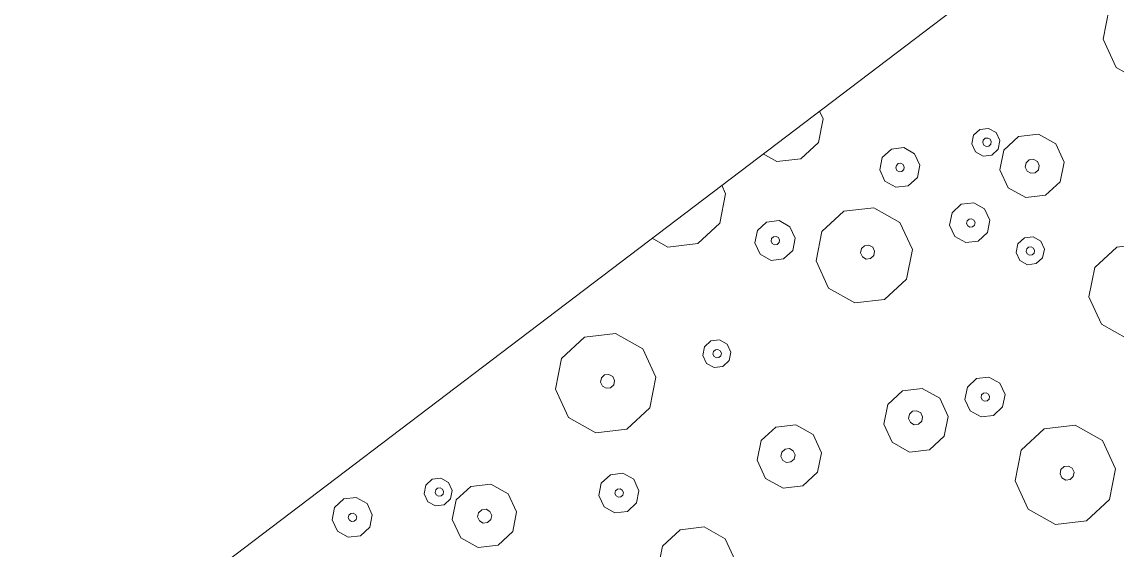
# Model space of a CAD drawing. Header units: metres. Extents: x -2858 to 512, y -1995 to 1252.
# Drawn here: x -950.436 to -946.104, y -911.664 to -909.575 of the extents above; entities that cross this region are included whole.
import ezdxf

# ---------------------------------------------------------------- set-up
doc = ezdxf.new("R2010")
doc.units = ezdxf.units.M
doc.layers.add('Calque commun', color=7, linetype='Continuous')

# ---------------------------------------------------------------- blocks, each defined once
blk = doc.blocks.new('pattern')
at = {"layer": 'Calque commun', "color": 54, "linetype": 'Continuous', "lineweight": 9}
for p, q in [((102.2353, 102.7216), (102.3418, 102.7845)), ((102.3418, 102.7845), (102.4648, 102.7728)), ((102.4648, 102.7728), (102.5575, 102.6909)), ((102.1862, 102.6082), (102.2353, 102.7216)), ((102.5575, 102.6909), (102.5844, 102.5703)), ((102.2131, 102.4876), (102.1862, 102.6082)), ((102.3474, 102.5925), (102.3543, 102.6084)), ((102.3543, 102.6084), (102.3692, 102.6172)), ((102.3692, 102.6172), (102.3864, 102.6155)), ((102.3864, 102.6155), (102.3994, 102.6041)), ((102.3994, 102.6041), (102.4031, 102.5872)), ((102.3512, 102.5756), (102.3474, 102.5925)), ((102.3641, 102.5642), (102.3512, 102.5756)), ((102.3813, 102.5625), (102.3641, 102.5642)), ((102.3962, 102.5713), (102.3813, 102.5625)), ((102.4031, 102.5872), (102.3962, 102.5713)), ((102.5844, 102.5703), (102.5352, 102.4569)), ((102.3057, 102.4058), (102.2131, 102.4876)), ((102.5352, 102.4569), (102.4288, 102.3941)), ((101.8201, 102.4135), (101.8459, 102.2977)), ((102.4288, 102.3941), (102.3057, 102.4058)), ((101.8459, 102.2977), (101.7987, 102.1888)), ((101.5784, 102.1398), (101.4895, 102.2183)), ((102.3077, 102.2001), (102.3503, 102.2252)), ((102.3503, 102.2252), (102.3995, 102.2205)), ((102.3995, 102.2205), (102.4366, 102.1878)), ((101.7987, 102.1888), (101.6965, 102.1285)), ((102.2881, 102.1547), (102.3077, 102.2001)), ((102.3544, 102.1591), (102.3633, 102.1644)), ((102.3633, 102.1644), (102.3737, 102.1634)), ((102.3737, 102.1634), (102.3815, 102.1565)), ((102.4366, 102.1878), (102.4473, 102.1395)), ((101.6965, 102.1285), (101.5784, 102.1398)), ((102.2988, 102.1065), (102.2881, 102.1547)), ((102.3503, 102.1496), (102.3544, 102.1591)), ((102.3525, 102.1395), (102.3503, 102.1496)), ((102.3603, 102.1326), (102.3525, 102.1395)), ((102.3706, 102.1316), (102.3603, 102.1326)), ((102.3796, 102.1369), (102.3706, 102.1316)), ((102.3837, 102.1464), (102.3796, 102.1369)), ((102.3815, 102.1565), (102.3837, 102.1464)), ((102.4473, 102.1395), (102.4277, 102.0942)), ((102.5228, 102.0897), (102.5909, 102.1299)), ((102.5909, 102.1299), (102.6697, 102.1224)), ((102.6697, 102.1224), (102.729, 102.0701)), ((102.3359, 102.0737), (102.2988, 102.1065)), ((102.4277, 102.0942), (102.3851, 102.069)), ((102.4913, 102.0171), (102.5228, 102.0897)), ((102.3851, 102.069), (102.3359, 102.0737)), ((102.729, 102.0701), (102.7462, 101.9929)), ((102.5085, 101.9399), (102.4913, 102.0171)), ((102.5843, 101.9998), (102.5912, 102.0156)), ((102.5881, 101.9829), (102.5843, 101.9998)), ((102.5912, 102.0156), (102.6061, 102.0244)), ((102.6061, 102.0244), (102.6233, 102.0228)), ((102.6233, 102.0228), (102.6363, 102.0114)), ((102.6401, 101.9945), (102.6332, 101.9786)), ((102.6363, 102.0114), (102.6401, 101.9945)), ((102.7462, 101.9929), (102.7147, 101.9203)), ((101.7755, 101.9321), (101.8053, 101.9497)), ((101.8053, 101.9497), (101.8398, 101.9464)), ((101.8398, 101.9464), (101.8657, 101.9235)), ((102.601, 101.9714), (102.5881, 101.9829)), ((102.6183, 101.9698), (102.601, 101.9714)), ((102.6332, 101.9786), (102.6183, 101.9698)), ((101.7617, 101.9003), (101.7755, 101.9321)), ((101.8012, 101.8976), (101.8053, 101.9071)), ((101.8053, 101.9071), (101.8143, 101.9124)), ((101.8143, 101.9124), (101.8246, 101.9114)), ((101.8246, 101.9114), (101.8324, 101.9045)), ((101.8324, 101.9045), (101.8346, 101.8944)), ((101.8657, 101.9235), (101.8732, 101.8897)), ((102.5678, 101.8876), (102.5085, 101.9399)), ((102.7147, 101.9203), (102.6466, 101.8801)), ((101.7693, 101.8665), (101.7617, 101.9003)), ((101.7952, 101.8436), (101.7693, 101.8665)), ((101.8035, 101.8874), (101.8012, 101.8976)), ((101.8112, 101.8805), (101.8035, 101.8874)), ((101.8216, 101.8796), (101.8112, 101.8805)), ((101.8305, 101.8848), (101.8216, 101.8796)), ((101.8346, 101.8944), (101.8305, 101.8848)), ((101.8732, 101.8897), (101.8595, 101.8579)), ((102.6466, 101.8801), (102.5678, 101.8876)), ((101.8297, 101.8403), (101.7952, 101.8436)), ((101.8595, 101.8579), (101.8297, 101.8403)), ((102.9634, 101.8121), (103.0315, 101.8524)), ((103.0315, 101.8524), (103.1102, 101.8449)), ((103.1102, 101.8449), (103.1695, 101.7925)), ((103.4712, 101.7547), (103.509, 101.8418)), ((101.0243, 101.7858), (101.0512, 101.6651)), ((101.4668, 101.761), (101.5349, 101.8012)), ((101.5349, 101.8012), (101.6137, 101.7937)), ((101.6137, 101.7937), (101.673, 101.7414)), ((102.9319, 101.7396), (102.9634, 101.8121)), ((103.1695, 101.7925), (103.1867, 101.7153)), ((101.4353, 101.6884), (101.4668, 101.761)), ((101.673, 101.7414), (101.6902, 101.6642)), ((102.9491, 101.6624), (102.9319, 101.7396)), ((103.0323, 101.7237), (103.0392, 101.7396)), ((103.0392, 101.7396), (103.0541, 101.7484)), ((103.0541, 101.7484), (103.0713, 101.7467)), ((103.0713, 101.7467), (103.0843, 101.7353)), ((103.0843, 101.7353), (103.0881, 101.7184)), ((103.4919, 101.662), (103.4712, 101.7547)), ((101.4525, 101.6112), (101.4353, 101.6884)), ((101.5356, 101.6807), (101.5424, 101.6966)), ((101.5424, 101.6966), (101.5573, 101.7054)), ((101.5573, 101.7054), (101.5746, 101.7038)), ((101.5746, 101.7038), (101.5875, 101.6923)), ((101.5875, 101.6923), (101.5913, 101.6754)), ((101.8148, 101.65), (101.8345, 101.6954)), ((101.8345, 101.6954), (101.8771, 101.7205)), ((101.8771, 101.7205), (101.9263, 101.7158)), ((101.9263, 101.7158), (101.9634, 101.6831)), ((103.0361, 101.7068), (103.0323, 101.7237)), ((103.049, 101.6954), (103.0361, 101.7068)), ((103.0663, 101.6937), (103.049, 101.6954)), ((103.0812, 101.7025), (103.0663, 101.6937)), ((103.0881, 101.7184), (103.0812, 101.7025)), ((103.1867, 101.7153), (103.1553, 101.6427)), ((101.0512, 101.6651), (101.002, 101.5517)), ((101.5393, 101.6639), (101.5356, 101.6807)), ((101.5523, 101.6524), (101.5393, 101.6639)), ((101.5695, 101.6508), (101.5523, 101.6524)), ((101.5844, 101.6596), (101.5695, 101.6508)), ((101.5913, 101.6754), (101.5844, 101.6596)), ((101.6902, 101.6642), (101.6587, 101.5916)), ((101.8256, 101.6018), (101.8148, 101.65)), ((101.8757, 101.6478), (101.8799, 101.6573)), ((101.878, 101.6377), (101.8757, 101.6478)), ((101.8799, 101.6573), (101.8888, 101.6626)), ((101.8888, 101.6626), (101.8992, 101.6616)), ((101.8992, 101.6616), (101.9069, 101.6548)), ((101.9092, 101.6446), (101.9051, 101.6351)), ((101.9069, 101.6548), (101.9092, 101.6446)), ((101.9634, 101.6831), (101.9741, 101.6348)), ((103.0084, 101.61), (102.9491, 101.6624)), ((103.1553, 101.6427), (103.0872, 101.6025)), ((103.563, 101.5992), (103.4919, 101.662)), ((101.5118, 101.5589), (101.4525, 101.6112)), ((101.8627, 101.569), (101.8256, 101.6018)), ((101.8858, 101.6308), (101.878, 101.6377)), ((101.8961, 101.6298), (101.8858, 101.6308)), ((101.9051, 101.6351), (101.8961, 101.6298)), ((101.9741, 101.6348), (101.9545, 101.5895)), ((102.1249, 101.5446), (102.2271, 101.6049)), ((102.2271, 101.6049), (102.3452, 101.5937)), ((103.0872, 101.6025), (103.0084, 101.61)), ((103.6575, 101.5902), (103.563, 101.5992)), ((103.7393, 101.6384), (103.6575, 101.5902)), ((101.5906, 101.5514), (101.5118, 101.5589)), ((101.6587, 101.5916), (101.5906, 101.5514)), ((101.9119, 101.5643), (101.8627, 101.569)), ((101.9545, 101.5895), (101.9119, 101.5643)), ((102.3452, 101.5937), (102.4342, 101.5151)), ((101.002, 101.5517), (100.8956, 101.4889)), ((101.5593, 101.4828), (101.5731, 101.5145)), ((101.5731, 101.5145), (101.6029, 101.5321)), ((101.6029, 101.5321), (101.6374, 101.5288)), ((101.6374, 101.5288), (101.6633, 101.5059)), ((102.0777, 101.4357), (102.1249, 101.5446)), ((102.4342, 101.5151), (102.46, 101.3993)), ((101.5669, 101.449), (101.5593, 101.4828)), ((101.595, 101.4824), (101.5991, 101.4919)), ((101.5973, 101.4723), (101.595, 101.4824)), ((101.605, 101.4654), (101.5973, 101.4723)), ((101.5991, 101.4919), (101.6081, 101.4972)), ((101.6081, 101.4972), (101.6184, 101.4962)), ((101.6243, 101.4697), (101.6154, 101.4644)), ((101.6184, 101.4962), (101.6262, 101.4894)), ((101.6285, 101.4792), (101.6243, 101.4697)), ((101.6262, 101.4894), (101.6285, 101.4792)), ((101.6708, 101.4722), (101.6571, 101.4404)), ((101.6633, 101.5059), (101.6708, 101.4722)), ((101.5928, 101.4261), (101.5669, 101.449)), ((101.6273, 101.4228), (101.5928, 101.4261)), ((101.6154, 101.4644), (101.605, 101.4654)), ((101.6571, 101.4404), (101.6273, 101.4228)), ((102.1035, 101.3199), (102.0777, 101.4357)), ((102.223, 101.4215), (102.2299, 101.4374)), ((102.2299, 101.4374), (102.2448, 101.4462)), ((102.2448, 101.4462), (102.262, 101.4445)), ((102.262, 101.4445), (102.275, 101.4331)), ((102.275, 101.4331), (102.2787, 101.4162)), ((102.2267, 101.4046), (102.223, 101.4215)), ((102.2397, 101.3932), (102.2267, 101.4046)), ((102.2569, 101.3915), (102.2397, 101.3932)), ((102.2718, 101.4003), (102.2569, 101.3915)), ((102.2787, 101.4162), (102.2718, 101.4003)), ((102.46, 101.3993), (102.4128, 101.2904)), ((103.5569, 101.3745), (103.5995, 101.3996)), ((103.5995, 101.3996), (103.6487, 101.3949)), ((103.6487, 101.3949), (103.6857, 101.3622)), ((101.8368, 101.2982), (101.8564, 101.3435)), ((101.8564, 101.3435), (101.899, 101.3687)), ((101.899, 101.3687), (101.9482, 101.364)), ((101.9482, 101.364), (101.9853, 101.3313)), ((103.5372, 101.3291), (103.5569, 101.3745)), ((103.6035, 101.3335), (103.6125, 101.3388)), ((103.6125, 101.3388), (103.6228, 101.3378)), ((103.6857, 101.3622), (103.6965, 101.3139)), ((101.8475, 101.2499), (101.8368, 101.2982)), ((101.899, 101.293), (101.9031, 101.3026)), ((101.9031, 101.3026), (101.912, 101.3079)), ((101.912, 101.3079), (101.9224, 101.3069)), ((101.9224, 101.3069), (101.9302, 101.3)), ((101.9302, 101.3), (101.9324, 101.2899)), ((101.9853, 101.3313), (101.9961, 101.283)), ((102.1925, 101.2414), (102.1035, 101.3199)), ((102.9061, 101.2796), (102.9359, 101.2972)), ((102.9359, 101.2972), (102.9704, 101.2939)), ((103.548, 101.2808), (103.5372, 101.3291)), ((103.5994, 101.324), (103.6035, 101.3335)), ((103.6017, 101.3139), (103.5994, 101.324)), ((103.6094, 101.307), (103.6017, 101.3139)), ((103.6198, 101.306), (103.6094, 101.307)), ((103.6287, 101.3113), (103.6198, 101.306)), ((103.6228, 101.3378), (103.6306, 101.3309)), ((103.6329, 101.3208), (103.6287, 101.3113)), ((103.6306, 101.3309), (103.6329, 101.3208)), ((103.6965, 101.3139), (103.6768, 101.2686)), ((101.9012, 101.2829), (101.899, 101.293)), ((101.909, 101.276), (101.9012, 101.2829)), ((101.9193, 101.2751), (101.909, 101.276)), ((101.9283, 101.2803), (101.9193, 101.2751)), ((101.9324, 101.2899), (101.9283, 101.2803)), ((101.9961, 101.283), (101.9764, 101.2376)), ((102.4128, 101.2904), (102.3106, 101.2301)), ((102.8924, 101.2479), (102.9061, 101.2796)), ((102.9301, 101.245), (102.9343, 101.2546)), ((102.9343, 101.2546), (102.9432, 101.2598)), ((102.9432, 101.2598), (102.9536, 101.2588)), ((102.9536, 101.2588), (102.9613, 101.252)), ((102.9704, 101.2939), (102.9963, 101.271)), ((102.9963, 101.271), (103.0039, 101.2373)), ((103.585, 101.2481), (103.548, 101.2808)), ((103.6768, 101.2686), (103.6342, 101.2434)), ((101.8846, 101.2172), (101.8475, 101.2499)), ((101.9338, 101.2125), (101.8846, 101.2172)), ((101.9764, 101.2376), (101.9338, 101.2125)), ((102.3106, 101.2301), (102.1925, 101.2414)), ((102.8999, 101.2141), (102.8924, 101.2479)), ((102.9258, 101.1912), (102.8999, 101.2141)), ((102.9324, 101.2349), (102.9301, 101.245)), ((102.9402, 101.228), (102.9324, 101.2349)), ((102.9505, 101.227), (102.9402, 101.228)), ((102.9595, 101.2323), (102.9505, 101.227)), ((102.9636, 101.2418), (102.9595, 101.2323)), ((102.9613, 101.252), (102.9636, 101.2418)), ((103.0039, 101.2373), (102.9901, 101.2055)), ((103.6342, 101.2434), (103.585, 101.2481)), ((102.3811, 101.1232), (102.4008, 101.1686)), ((102.4008, 101.1686), (102.4433, 101.1937)), ((102.4433, 101.1937), (102.4926, 101.189)), ((102.4926, 101.189), (102.5296, 101.1563)), ((102.9603, 101.1879), (102.9258, 101.1912)), ((102.9901, 101.2055), (102.9603, 101.1879)), ((103.1778, 101.1253), (103.2843, 101.1881)), ((103.2843, 101.1881), (103.4073, 101.1764)), ((103.4073, 101.1764), (103.5, 101.0946)), ((102.3918, 101.0749), (102.3811, 101.1232)), ((102.4433, 101.1181), (102.4474, 101.1276)), ((102.4474, 101.1276), (102.4564, 101.1329)), ((102.4564, 101.1329), (102.4667, 101.1319)), ((102.4667, 101.1319), (102.4745, 101.125)), ((102.4745, 101.125), (102.4767, 101.1149)), ((102.5296, 101.1563), (102.5404, 101.108)), ((103.1287, 101.0119), (103.1778, 101.1253)), ((102.4455, 101.1079), (102.4433, 101.1181)), ((102.4533, 101.1011), (102.4455, 101.1079)), ((102.4637, 101.1001), (102.4533, 101.1011)), ((102.4726, 101.1054), (102.4637, 101.1001)), ((102.4767, 101.1149), (102.4726, 101.1054)), ((102.5404, 101.108), (102.5207, 101.0627)), ((103.5, 101.0946), (103.5269, 100.9739)), ((103.9425, 101.0698), (104.0106, 101.1101)), ((104.0106, 101.1101), (104.0893, 101.1026)), ((104.0893, 101.1026), (104.1486, 101.0502)), ((102.4289, 101.0422), (102.3918, 101.0749)), ((102.4781, 101.0375), (102.4289, 101.0422)), ((102.5207, 101.0627), (102.4781, 101.0375)), ((103.911, 100.9973), (103.9425, 101.0698)), ((104.1486, 101.0502), (104.1658, 100.973)), ((103.1555, 100.8912), (103.1287, 101.0119)), ((103.2899, 100.9961), (103.2968, 101.012)), ((103.2936, 100.9793), (103.2899, 100.9961)), ((103.2968, 101.012), (103.3117, 101.0208)), ((103.3117, 101.0208), (103.3289, 101.0192)), ((103.3289, 101.0192), (103.3419, 101.0077)), ((103.3419, 101.0077), (103.3456, 100.9908)), ((103.9282, 100.9201), (103.911, 100.9973)), ((104.0112, 100.9896), (104.0181, 101.0055)), ((104.0181, 101.0055), (104.033, 101.0143)), ((104.033, 101.0143), (104.0502, 101.0126)), ((104.0502, 101.0126), (104.0632, 101.0012)), ((104.0632, 101.0012), (104.067, 100.9843)), ((101.9758, 100.9366), (102.0576, 100.9848)), ((102.0576, 100.9848), (102.1521, 100.9758)), ((102.1521, 100.9758), (102.2232, 100.913)), ((103.3066, 100.9678), (103.2936, 100.9793)), ((103.3238, 100.9662), (103.3066, 100.9678)), ((103.3387, 100.975), (103.3238, 100.9662)), ((103.3456, 100.9908), (103.3387, 100.975)), ((103.5269, 100.9739), (103.4777, 100.8605)), ((104.015, 100.9727), (104.0112, 100.9896)), ((104.028, 100.9612), (104.015, 100.9727)), ((104.0452, 100.9596), (104.028, 100.9612)), ((104.0601, 100.9684), (104.0452, 100.9596)), ((104.067, 100.9843), (104.0601, 100.9684)), ((104.1658, 100.973), (104.1344, 100.9004)), ((101.9622, 100.9051), (101.9758, 100.9366)), ((102.2232, 100.913), (102.2369, 100.8519)), ((102.4534, 100.8466), (102.5555, 100.907)), ((102.5555, 100.907), (102.6737, 100.8957)), ((103.9875, 100.8677), (103.9282, 100.9201)), ((102.6737, 100.8957), (102.7626, 100.8172)), ((103.2482, 100.8094), (103.1555, 100.8912)), ((104.0663, 100.8602), (103.9875, 100.8677)), ((104.1344, 100.9004), (104.0663, 100.8602)), ((102.4387, 100.8127), (102.4534, 100.8466)), ((103.4777, 100.8605), (103.3713, 100.7977)), ((104.035, 100.7916), (104.0488, 100.8234)), ((104.0488, 100.8234), (104.0786, 100.841)), ((104.0786, 100.841), (104.1131, 100.8377)), ((104.1131, 100.8377), (104.139, 100.8148)), ((102.7626, 100.8172), (102.7783, 100.7469)), ((103.3713, 100.7977), (103.2482, 100.8094)), ((104.0425, 100.7578), (104.035, 100.7916)), ((104.0707, 100.7912), (104.0748, 100.8008)), ((104.0729, 100.7811), (104.0707, 100.7912)), ((104.0807, 100.7742), (104.0729, 100.7811)), ((104.0748, 100.8008), (104.0837, 100.8061)), ((104.0837, 100.8061), (104.0941, 100.8051)), ((104.1, 100.7785), (104.091, 100.7733)), ((104.0941, 100.8051), (104.1019, 100.7982)), ((104.1041, 100.7881), (104.1, 100.7785)), ((104.1019, 100.7982), (104.1041, 100.7881)), ((104.1465, 100.781), (104.1328, 100.7492)), ((104.139, 100.8148), (104.1465, 100.781)), ((104.0685, 100.7349), (104.0425, 100.7578)), ((104.103, 100.7317), (104.0685, 100.7349)), ((104.091, 100.7733), (104.0807, 100.7742)), ((104.1328, 100.7492), (104.103, 100.7317)), ((104.3125, 100.607), (104.3321, 100.6524)), ((104.3321, 100.6524), (104.3747, 100.6775)), ((104.3747, 100.6775), (104.4239, 100.6728)), ((104.4239, 100.6728), (104.461, 100.6401)), ((104.3232, 100.5587), (104.3125, 100.607)), ((104.3746, 100.6019), (104.3788, 100.6114)), ((104.3788, 100.6114), (104.3877, 100.6167)), ((104.3877, 100.6167), (104.3981, 100.6157)), ((104.3981, 100.6157), (104.4058, 100.6088)), ((104.4058, 100.6088), (104.4081, 100.5987)), ((104.461, 100.6401), (104.4717, 100.5918)), ((104.3769, 100.5918), (104.3746, 100.6019)), ((104.3847, 100.5849), (104.3769, 100.5918)), ((104.395, 100.5839), (104.3847, 100.5849)), ((104.404, 100.5892), (104.395, 100.5839)), ((104.4081, 100.5987), (104.404, 100.5892)), ((104.4717, 100.5918), (104.4521, 100.5465)), ((104.3603, 100.526), (104.3232, 100.5587)), ((104.4095, 100.5213), (104.3603, 100.526)), ((104.4521, 100.5465), (104.4095, 100.5213))]:
    blk.add_line(p, q, dxfattribs=at)
at = {"layer": 'Calque commun', "color": 7, "linetype": 'Continuous', "lineweight": 9}
mesh = blk.add_polyface(dxfattribs=at)
corners = [(70.8497, 113.5412), (53.8349, 19.1692), (74.7282, 106.3237), (76.0435, 113.5984), (74.769, 106.1763), (58.8077, 18.2701), (114.1703, 105.207), (114.1703, 98.5387)]
mesh.append_faces([[corners[k] for k in face] for face in [(3, 4, 6)]], dxfattribs={"vtx0": -1, "vtx1": -1, "color": 7})
mesh.append_faces([[corners[k] for k in face] for face in [(3, 2, 4)]], dxfattribs={"vtx0": -1, "vtx2": -1, "color": 7})
mesh.append_faces([[corners[k] for k in face] for face in [(5, 2, 1)]], dxfattribs={"vtx1": -1, "color": 7})
mesh.append_faces([[corners[k] for k in face] for face in [(0, 1, 2), (3, 0, 2)]], dxfattribs={"vtx1": -1, "vtx2": -1, "color": 7})
mesh.append_faces([[corners[k] for k in face] for face in [(4, 7, 6)]], dxfattribs={"vtx2": -1, "color": 7})

msp = doc.modelspace()

# ---------------------------------------------------------------- block references
at = {"layer": 'Calque commun', "color": 0, "linetype": 'ByBlock', "lineweight": -2, "rotation": 228.1617603435354}
msp.add_blockref('pattern', (-954.4467, -766.6559), dxfattribs=at)

doc.saveas('drawing.dxf')
